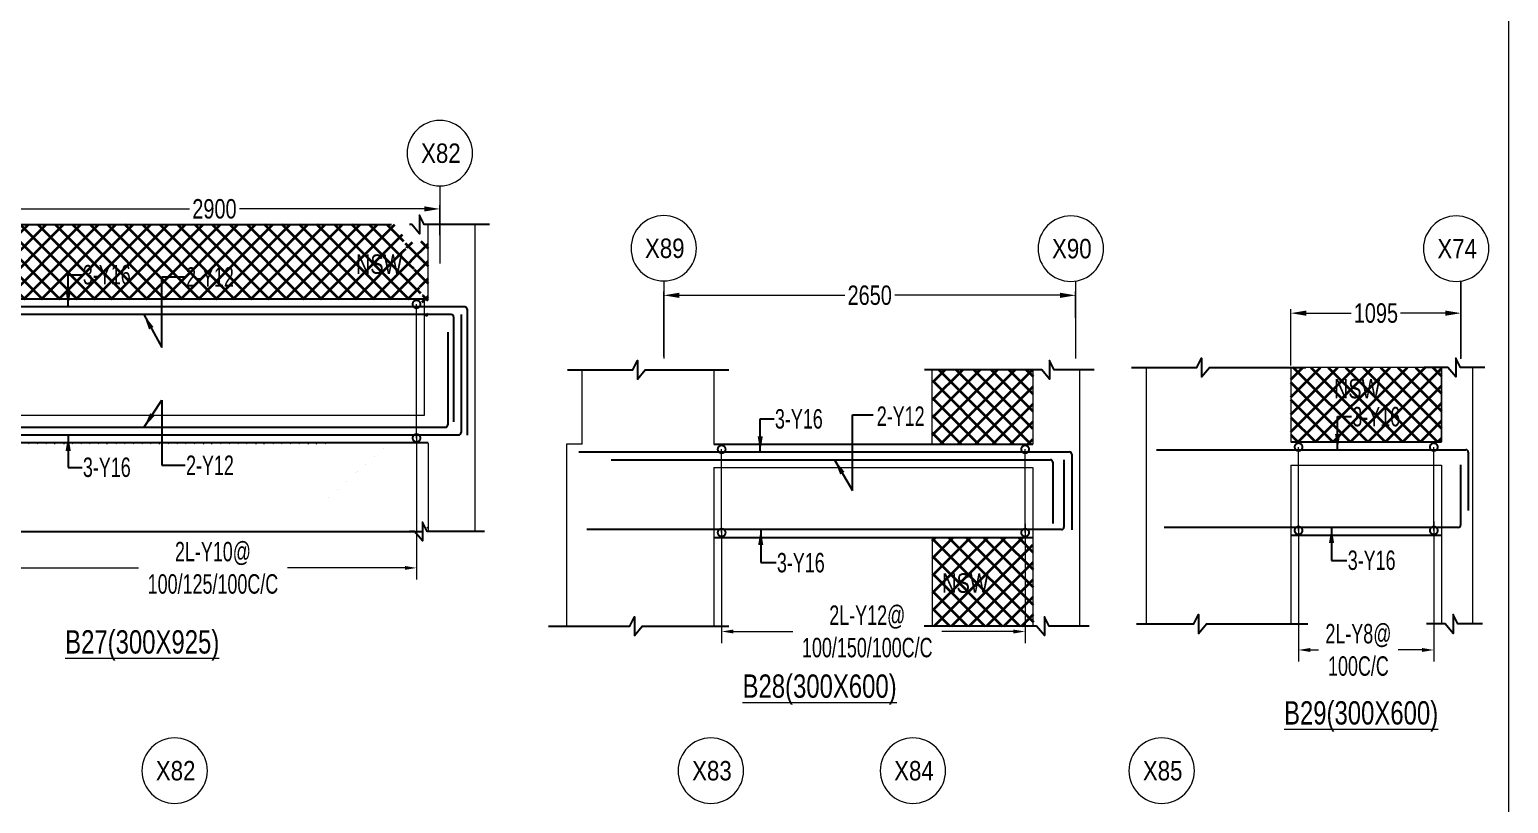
# Model space of a CAD drawing. Header units: millimetres. Extents: x -2697 to 288508, y -1308 to 60928.
# Drawn here: x 22850 to 32364, y 12507 to 17486 of the extents above; entities that cross this region are included whole.
import ezdxf
from ezdxf.enums import TextEntityAlignment as Align

# ---------------------------------------------------------------- set-up
doc = ezdxf.new("R2010")
doc.units = ezdxf.units.MM
doc.header["$LTSCALE"] = 100
for name, pattern in [('ACAD_ISO04W100', [30, 24, -3, 0, -3]), ('CONTINOUS', [0]), ('CONTINU', [0]), ('Grid Line', [22.225, 12.7, -3.175, 3.175, -3.175]), ('HIDDEN', [0.375, 0.25, -0.125])]:
    doc.linetypes.add(name, pattern=pattern)
doc.layers.get('Defpoints').update_dxf_attribs({"color": 1, "lineweight": 0})
for name, color, linetype in [('-S-ARROW', 253, 'Continuous'), ('-S-MISC', 8, 'Continuous'), ('-STR-BEAM', 7, 'CONTINU'), ('-STR-REINF', 3, 'Continuous'), ('-STR-TEXT', 6, 'Continuous')]:
    doc.layers.add(name, color=color, linetype=linetype)
for name, color, linetype, lineweight in [('-S-STIRUP', 11, 'Continuous', 9), ('-S-TEXT', 6, 'Continuous', 0), ('-STR-COLUMN', 5, 'HIDDEN', 13), ('-STR-RF-DIM', 252, 'CONTINOUS', 20), ('A-ANNO-GRID-LINE', 252, 'ACAD_ISO04W100', 20), ('A-ANNO-GRID-TEXT', 13, 'Continuous', 15), ('GRID DIM', 252, 'Continuous', 9), ('S-COL HATCH', 9, 'Continuous', 35), ('S-GRID-____-OTLN', 8, 'Continuous', 18), ('SEC TEXT', 9, 'Continuous', 18), ('SLAB LINE', 254, 'HIDDEN', 20)]:
    doc.layers.add(name, color=color, linetype=linetype, lineweight=lineweight)
doc.styles.add('BEAM-LS', font='romans.shx', dxfattribs={"width": 0.8})
doc.styles.add('Dim.s & Anno.(Misc.)', font='ARIALN.TTF')
doc.styles.add('SOBHA', font='swisscl.ttf', dxfattribs={"width": 0.9})
doc.styles.add('sobha.sed', font='swisscl.ttf')
doc.dimstyles.new('S-50', dxfattribs={"dimscale": 50, "dimtxt": 2.5, "dimasz": 2, "dimexe": 0.5, "dimexo": 0.25, "dimgap": 0.25, "dimtad": 0, "dimdec": 0, "dimrnd": 0.0005, "dimzin": 0, "dimdsep": 46, "dimtxsty": 'sobha.sed', "dimblk": 'OBLIQUE', "dimcen": 0.09, "dimclrd": 8, "dimclre": 8, "dimclrt": 6, "dimadec": 0, "dimazin": 0, "dimtfac": 1, "dimtdec": 0, "dimtofl": 0, "dimtmove": 2, "dimatfit": 3, "dimfxl": 0.18, "dimtolj": 1, "dimtzin": 0, "dimlwd": -1, "dimlwe": -1, "dimarcsym": 0})
doc.dimstyles.new('S-DIM50', dxfattribs={"dimscale": 50, "dimtxt": 2.5, "dimasz": 1.5, "dimexe": 1.5, "dimexo": 1, "dimgap": 0.5, "dimtad": 0, "dimdec": 0, "dimzin": 0, "dimdsep": 46, "dimtxsty": 'SOBHA', "dimcen": 0.09, "dimclrd": 256, "dimclre": 256, "dimclrt": 6, "dimadec": 5, "dimazin": 0, "dimtfac": 1, "dimtdec": 0, "dimtofl": 0, "dimtmove": 0, "dimatfit": 3, "dimfxl": 0.18, "dimtolj": 1, "dimtzin": 0, "dimlwd": -1, "dimlwe": -1, "dimarcsym": 0})
doc.dimstyles.new('STIRUP', dxfattribs={"dimscale": 50, "dimtxt": 2.5, "dimasz": 2.2, "dimexe": 0, "dimexo": 0, "dimgap": 0.5, "dimtad": 0, "dimdec": 0, "dimzin": 0, "dimdsep": 46, "dimtxsty": 'BEAM-LS', "dimblk": 'DOTSMALL', "dimcen": 0.09, "dimclrd": 256, "dimclre": 256, "dimclrt": 256, "dimadec": 5, "dimazin": 0, "dimtfac": 1, "dimtdec": 0, "dimtofl": 0, "dimtmove": 0, "dimatfit": 3, "dimldrblk": 'DOTSMALL', "dimfxl": 0, "dimfxlon": 1, "dimtolj": 1, "dimtzin": 0, "dimlwd": -1, "dimlwe": -1, "dimarcsym": 0})

# ---------------------------------------------------------------- blocks, each defined once
blk = doc.blocks.new('_Oblique')
at = {"color": 0, "linetype": 'ByBlock', "lineweight": -2}
blk.add_line((-0.5, -0.5), (0.5, 0.5), dxfattribs=at)
blk = doc.blocks.new('*D83')
at = {"layer": '-STR-RF-DIM', "transparency": 16777216}
for p, q in [((31014.1, 14274.9), (31014.1, 13419.4)), ((31884.2, 14320.1), (31884.2, 13419.4)), ((31089.1, 13494.4), (31143.3, 13494.4)), ((31809.2, 13494.4), (31655, 13494.4))]:
    blk.add_line(p, q, dxfattribs=at)
for points in [[(31089.1, 13506.9), (31089.1, 13481.9), (31014.1, 13494.4)], [(31809.2, 13506.9), (31809.2, 13481.9), (31884.2, 13494.4)]]:
    blk.add_solid(points, dxfattribs=at)
at = {"layer": 'Defpoints', "color": 0, "transparency": 16777216}
for p in [(31014.1, 14274.9, 0), (31884.2, 14320.1, 178586.6), (31014.1, 13494.4)]:
    blk.add_point(p, dxfattribs=at)
at = {"layer": '-STR-RF-DIM', "color": 6, "transparency": 16777216, "insert": (31399.1, 13494.4), "char_height": 125, "attachment_point": 5, "style": 'SOBHA'}
blk.add_mtext('\\A1;2L-Y8@\\P100C/C', dxfattribs=at)
blk = doc.blocks.new('_DotSmall')
at = {"color": 0, "linetype": 'ByBlock', "const_width": 0.5}
blk.add_lwpolyline([(-0.0625, 0, 1), (0.0625, 0, 1)], format="xyb", close=True, dxfattribs=at)
blk = doc.blocks.new('*D84')
at = {"layer": '-S-STIRUP', "ltscale": 100, "transparency": 16777216}
blk.add_line((31884.2, 14263.2), (31884.2, 14799.9), dxfattribs=at)
at = {"layer": 'Defpoints', "color": 0, "linetype": 'CONTINU', "ltscale": 100, "transparency": 16777216}
for p in [(31884.2, 14799.9), (31884.2, 14799.9), (31884.2, 14263.2)]:
    blk.add_point(p, dxfattribs=at)
at = {"layer": '-S-STIRUP', "linetype": 'CONTINU', "ltscale": 100, "transparency": 16777216, "xscale": 100, "yscale": 100, "zscale": 100}
for p, rotation in [((31884.2, 14799.9), 90), ((31884.2, 14263.2), 270)]:
    blk.add_blockref('_DotSmall', p, dxfattribs=dict(at, rotation=rotation))
blk = doc.blocks.new('*D85')
at = {"layer": '-S-STIRUP', "ltscale": 100, "transparency": 16777216}
blk.add_line((31014.1, 14263.2), (31014.1, 14799.9), dxfattribs=at)
at = {"layer": 'Defpoints', "color": 0, "linetype": 'CONTINU', "ltscale": 100, "transparency": 16777216}
for p in [(31014.1, 14799.9), (31014.1, 14799.9), (31014.1, 14263.2)]:
    blk.add_point(p, dxfattribs=at)
at = {"layer": '-S-STIRUP', "linetype": 'CONTINU', "ltscale": 100, "transparency": 16777216, "xscale": 100, "yscale": 100, "zscale": 100}
for p, rotation in [((31014.1, 14799.9), 90), ((31014.1, 14263.2), 270)]:
    blk.add_blockref('_DotSmall', p, dxfattribs=dict(at, rotation=rotation))
blk = doc.blocks.new('A-SYMB_Grid')
blk.add_circle((0, 0), 4.21)
at = {"style": 'Dim.s & Anno.(Misc.)'}
blk.add_attdef('GRID', text='', height=3, dxfattribs=at).set_placement((0, 0), align=Align.MIDDLE_CENTER)
blk = doc.blocks.new('*D74')
at = {"layer": 'Defpoints', "color": 0, "transparency": 16777216}
for p in [(32059.1, 15661.3), (32059.1, 15368, 0), (30964.1, 15312, 0)]:
    blk.add_point(p, dxfattribs=at)
at = {"layer": 'GRID DIM', "transparency": 16777216}
for p, q in [((30964.1, 15324.5), (30964.1, 15686.3)), ((31064.1, 15661.3), (31352.3, 15661.3)), ((31959.1, 15661.3), (31670.8, 15661.3)), ((32059.1, 15380.5), (32059.1, 15686.3))]:
    blk.add_line(p, q, dxfattribs=at)
for points in [[(31064.1, 15678), (31064.1, 15644.6), (30964.1, 15661.3)], [(31959.1, 15678), (31959.1, 15644.6), (32059.1, 15661.3)]]:
    blk.add_solid(points, dxfattribs=at)
at = {"layer": 'GRID DIM', "color": 13, "transparency": 16777216, "insert": (31511.6, 15661.3), "char_height": 125, "attachment_point": 5, "style": 'sobha.sed'}
blk.add_mtext('\\A1;1095', dxfattribs=at)
blk = doc.blocks.new('*D356')
at = {"layer": '-STR-RF-DIM', "transparency": 16777216}
for p, q in [((21864.3, 14914.9), (21864.3, 13947.5)), ((25339.3, 14869.7), (25339.3, 13947.5)), ((21939.3, 14022.5), (23550.5, 14022.5)), ((25264.3, 14022.5), (24508.9, 14022.5))]:
    blk.add_line(p, q, dxfattribs=at)
for points in [[(21939.3, 14035), (21939.3, 14010), (21864.3, 14022.5)], [(25264.3, 14035), (25264.3, 14010), (25339.3, 14022.5)]]:
    blk.add_solid(points, dxfattribs=at)
at = {"layer": 'Defpoints', "color": 0, "transparency": 16777216}
for p in [(21864.3, 14914.9, 178586.6), (25339.3, 14869.7, 0), (25339.3, 14022.5)]:
    blk.add_point(p, dxfattribs=at)
at = {"layer": '-STR-RF-DIM', "color": 6, "transparency": 16777216, "insert": (24029.7, 14022.5), "char_height": 125, "attachment_point": 5, "style": 'SOBHA'}
blk.add_mtext('\\A1;2L-Y10@\\P100/125/100C/C', dxfattribs=at)
blk = doc.blocks.new('*D358')
at = {"layer": '-S-STIRUP', "ltscale": 100, "transparency": 16777216}
blk.add_line((25339.3, 14857.9), (25339.3, 15719.2), dxfattribs=at)
at = {"layer": 'Defpoints', "color": 0, "linetype": 'CONTINU', "ltscale": 100, "transparency": 16777216}
for p in [(25339.3, 15719.2), (25339.3, 15719.2), (25339.3, 14857.9)]:
    blk.add_point(p, dxfattribs=at)
at = {"layer": '-S-STIRUP', "linetype": 'CONTINU', "ltscale": 100, "transparency": 16777216, "xscale": 100, "yscale": 100, "zscale": 100}
for p, rotation in [((25339.3, 15719.2), 90), ((25339.3, 14857.9), 270)]:
    blk.add_blockref('_DotSmall', p, dxfattribs=dict(at, rotation=rotation))
blk = doc.blocks.new('*D378')
at = {"layer": '-STR-RF-DIM', "transparency": 16777216}
for p, q in [((29255.1, 14306.2), (29255.1, 13538.2)), ((27302.5, 14261), (27302.5, 13538.2)), ((27377.5, 13613.2), (27760.1, 13613.2)), ((29180.1, 13613.2), (28718.5, 13613.2))]:
    blk.add_line(p, q, dxfattribs=at)
for points in [[(27377.5, 13625.7), (27377.5, 13600.7), (27302.5, 13613.2)], [(29180.1, 13625.7), (29180.1, 13600.7), (29255.1, 13613.2)]]:
    blk.add_solid(points, dxfattribs=at)
at = {"layer": 'Defpoints', "color": 0, "transparency": 16777216}
for p in [(29255.1, 14306.2, 178586.6), (27302.5, 14261, 0), (27302.5, 13613.2)]:
    blk.add_point(p, dxfattribs=at)
at = {"layer": '-STR-RF-DIM', "color": 6, "transparency": 16777216, "insert": (28239.3, 13613.2), "char_height": 125, "attachment_point": 5, "style": 'SOBHA'}
blk.add_mtext('\\A1;2L-Y12@\\P100/150/100C/C', dxfattribs=at)
blk = doc.blocks.new('*D379')
at = {"layer": '-S-STIRUP', "ltscale": 100, "transparency": 16777216}
blk.add_line((29255.1, 14249.3), (29255.1, 14785.5), dxfattribs=at)
at = {"layer": 'Defpoints', "color": 0, "linetype": 'CONTINU', "ltscale": 100, "transparency": 16777216}
for p in [(29255.1, 14785.5), (29255.1, 14785.5), (29255.1, 14249.3)]:
    blk.add_point(p, dxfattribs=at)
at = {"layer": '-S-STIRUP', "linetype": 'CONTINU', "ltscale": 100, "transparency": 16777216, "xscale": 100, "yscale": 100, "zscale": 100}
for p, rotation in [((29255.1, 14785.5), 90), ((29255.1, 14249.3), 270)]:
    blk.add_blockref('_DotSmall', p, dxfattribs=dict(at, rotation=rotation))
blk = doc.blocks.new('*D380')
at = {"layer": '-S-STIRUP', "ltscale": 100, "transparency": 16777216}
blk.add_line((27302.5, 14249.3), (27302.5, 14785.5), dxfattribs=at)
at = {"layer": 'Defpoints', "color": 0, "linetype": 'CONTINU', "ltscale": 100, "transparency": 16777216}
for p in [(27302.5, 14785.5), (27302.5, 14785.5), (27302.5, 14249.3)]:
    blk.add_point(p, dxfattribs=at)
at = {"layer": '-S-STIRUP', "linetype": 'CONTINU', "ltscale": 100, "transparency": 16777216, "xscale": 100, "yscale": 100, "zscale": 100}
for p, rotation in [((27302.5, 14785.5), 90), ((27302.5, 14249.3), 270)]:
    blk.add_blockref('_DotSmall', p, dxfattribs=dict(at, rotation=rotation))
blk = doc.blocks.new('*D231')
at = {"layer": 'Defpoints', "color": 0, "transparency": 16777216}
for p in [(25489.4, 16331.9), (22589.4, 16151), (25489.4, 16151)]:
    blk.add_point(p, dxfattribs=at)
at = {"layer": 'GRID DIM', "transparency": 16777216}
for p, q in [((22589.4, 16163.5), (22589.4, 16356.9)), ((22689.4, 16331.9), (23878.6, 16331.9)), ((25389.4, 16331.9), (24200.2, 16331.9)), ((25489.4, 16163.5), (25489.4, 16356.9))]:
    blk.add_line(p, q, dxfattribs=at)
for points in [[(22689.4, 16348.6), (22689.4, 16315.3), (22589.4, 16331.9)], [(25389.4, 16348.6), (25389.4, 16315.3), (25489.4, 16331.9)]]:
    blk.add_solid(points, dxfattribs=at)
at = {"layer": 'GRID DIM', "color": 13, "transparency": 16777216, "insert": (24039.4, 16331.9), "char_height": 125, "attachment_point": 5, "style": 'sobha.sed'}
blk.add_mtext('\\A1;2900', dxfattribs=at)
blk = doc.blocks.new('*D233')
at = {"layer": 'Defpoints', "color": 0, "transparency": 16777216}
for p in [(29579.9, 15776.1), (29579.9, 15618.8), (26929.9, 15369.3)]:
    blk.add_point(p, dxfattribs=at)
at = {"layer": 'GRID DIM', "transparency": 16777216}
for p, q in [((26929.9, 15381.8), (26929.9, 15801.1)), ((29579.9, 15631.3), (29579.9, 15801.1)), ((27029.9, 15776.1), (28094.1, 15776.1)), ((29479.9, 15776.1), (28415.7, 15776.1))]:
    blk.add_line(p, q, dxfattribs=at)
for points in [[(27029.9, 15792.8), (27029.9, 15759.4), (26929.9, 15776.1)], [(29479.9, 15792.8), (29479.9, 15759.4), (29579.9, 15776.1)]]:
    blk.add_solid(points, dxfattribs=at)
at = {"layer": 'GRID DIM', "color": 13, "transparency": 16777216, "insert": (28254.9, 15776.1), "char_height": 125, "attachment_point": 5, "style": 'sobha.sed'}
blk.add_mtext('\\A1;2650', dxfattribs=at)

msp = doc.modelspace()

# ---------------------------------------------------------------- hatches: boundary and pattern name
at = {"layer": 'S-COL HATCH'}
h = msp.add_hatch(dxfattribs=at)
h.set_pattern_fill('ANSI37', color=8, scale=25)
h.set_pattern_definition([(45, (-80624.48, -204653.52), (-56.1266, 56.1266), []), (135, (-80624.48, -204653.52), (-56.1266, -56.1266), [])])
h.paths.add_polyline_path([(22486.92, 16231.26), (21714.42, 16231.26), (21714.42, 15752.16), (22486.92, 15752.16)])
h.paths.add_polyline_path([(24763.7, 14824.95), (21814.42, 14824.95), (21814.42, 14827.66), (24763.7, 14827.66)])
edge = h.paths.add_edge_path()
edge.add_line((25414.38, 14824.95), (25163.62, 14824.95))
edge.add_arc((24146.9, 15541.8), 1244.03, 298.574663, 324.813726, ccw=False)
edge.add_line((24741.92, 14449.3), (24741.92, 14824.95))
edge.add_line((24741.92, 14824.95), (25414.38, 14824.95))
edge.add_line((25414.38, 14824.95), (25414.38, 14316.42))
edge.add_line((25414.38, 14316.42), (25407.96, 14256.76))
edge.add_line((25407.96, 14256.76), (25414.38, 14256.76))
edge.add_line((25414.38, 14256.76), (25414.38, 14824.95))
edge = h.paths.add_edge_path()
edge.add_line((25229.24, 16231.26), (22478.47, 16231.26))
edge.add_line((22478.47, 16231.26), (22495.38, 15752.16))
edge.add_line((22495.38, 15752.16), (25386.63, 15752.16))
edge.add_arc((40718.72, 21054.2), 16222.97, 197.294987, 199.076075, ccw=False)
edge = h.paths.add_edge_path()
edge.add_line((25414.38, 16124.26), (25358.03, 16124.26))
edge.add_line((25358.03, 16124.26), (25358.03, 16063.75))
edge.add_line((25358.03, 16063.75), (25308.18, 16124.26))
edge.add_line((25308.18, 16124.26), (25246.15, 16124.26))
edge.add_arc((24146.9, 15541.8), 1244.03, 4.765832, 27.917466, ccw=False)
edge.add_line((25386.63, 15645.16), (25414.38, 15645.16))
edge.add_line((25414.38, 15645.16), (25414.38, 16124.26))
edge = h.paths.add_edge_path(flags=17)
edge.add_line((25163.62, 14824.95), (24741.92, 14824.95))
edge.add_line((24741.92, 14824.95), (24741.92, 14449.3))
edge.add_arc((24146.9, 15541.8), 1244.03, 298.574663, 324.813726)
h = msp.add_hatch(dxfattribs=at)
h.set_pattern_fill('ANSI37', color=8, scale=25)
h.set_pattern_definition([(45, (-53673.315, -201371.66), (-56.1266, 56.1266), []), (135, (-53673.315, -201371.66), (-56.1266, -56.1266), [])])
h.paths.add_polyline_path([(28657.35, 14818.5), (29304.85, 14818.5), (29308.25, 15297.6), (28660.75, 15297.6)])
h = msp.add_hatch(dxfattribs=at)
h.set_pattern_fill('ANSI37', color=8, scale=25)
h.set_pattern_definition([(45, (-71757.025, -201311.71), (-56.1266, 56.1266), []), (135, (-71757.025, -201311.71), (-56.1266, -56.1266), [])])
h.paths.add_polyline_path([(31934.06, 15311.99), (30964.06, 15311.99), (30964.06, 14832.89), (31934.06, 14832.89)])
h.paths.add_polyline_path([(31934.39, 14230.18), (31934.06, 14230.18), (31934.21, 13661.99), (31934.39, 13661.99)])
h = msp.add_hatch(dxfattribs=at)
h.set_pattern_fill('ANSI37', color=8, scale=25)
h.set_pattern_definition([(45, (-53673.315, -201153.66), (-56.1266, 56.1266), []), (135, (-53673.315, -201153.66), (-56.1266, -56.1266), [])])
h.paths.add_polyline_path([(28657.35, 14216.29), (29304.85, 14216.29), (29308.25, 13648.1), (28660.75, 13648.1)])

# ---------------------------------------------------------------- linework, layer by layer
at = {"layer": '-S-MISC', "linetype": 'ByBlock', "ltscale": 1000}
for points in [[(21520.61, 16231.26), (21667.31, 16231.26), (21707.95, 16290.92), (21707.95, 16170.75), (21757.8, 16231.26), (25177.75, 16231.26)], [(32212.25, 15311.99), (32055.78, 15311.99), (32024.91, 15371.65), (32024.91, 15251.48), (31975.06, 15311.99), (31822.6, 15311.99)], [(21551.85, 14256.76), (21709.92, 14256.76), (21740.79, 14316.42), (21740.79, 14196.25), (21790.64, 14256.76), (25377.08, 14256.76)], [(32196.63, 13661.99), (32038.56, 13661.99), (32007.69, 13721.65), (32007.69, 13601.48), (31957.84, 13661.99), (31838.21, 13661.99)]]:
    msp.add_lwpolyline(points, dxfattribs=at)
at = {"layer": '-S-MISC', "linetype": 'ByBlock', "ltscale": 1000, "elevation": 0}
for points in [[(25808.23, 16231.26), (25388.9, 16231.26), (25358.03, 16290.92), (25358.03, 16170.75), (25308.18, 16231.26), (25293.46, 16231.26)], [(26311.04, 15297.6), (26730.37, 15297.6), (26761.24, 15357.26), (26761.24, 15237.09), (26811.09, 15297.6), (27348.33, 15297.6)], [(29698.75, 15297.6), (29442.28, 15297.6), (29411.41, 15357.26), (29411.41, 15237.09), (29361.56, 15297.6), (28607.44, 15297.6)], [(29940.25, 15311.99), (30359.58, 15311.99), (30390.45, 15371.65), (30390.45, 15251.48), (30440.3, 15311.99), (31059.9, 15311.99)], [(25776.99, 14256.76), (25407.96, 14256.76), (25377.09, 14316.42), (25377.09, 14196.25), (25327.24, 14256.76), (25293.46, 14256.76)], [(26187.84, 13648.1), (26711.31, 13648.1), (26742.17, 13707.76), (26742.17, 13587.59), (26792.03, 13648.1), (27348.33, 13648.1)], [(29667.51, 13648.1), (29409.44, 13648.1), (29378.57, 13707.76), (29378.57, 13587.59), (29328.72, 13648.1), (28605.35, 13648.1)], [(29971.49, 13661.99), (30340.52, 13661.99), (30371.38, 13721.65), (30371.38, 13601.48), (30421.24, 13661.99), (31074.16, 13661.99)]]:
    msp.add_lwpolyline(points, dxfattribs=at)
at = {"layer": '-STR-BEAM'}
for p, q in [((25389.3, 15752.16), (21714.42, 15752.16)), ((25414.38, 14827.66), (21814.42, 14827.66, 0)), ((27252.49, 14818.5, 0), (29304.94, 14818.5, 0)), ((30964.06, 14832.89), (31934.06, 14832.89, 0)), ((27252.49, 14219, 0), (29304.94, 14219, 0)), ((30964.06, 14232.89), (31934.06, 14232.89, 0))]:
    msp.add_line(p, q, dxfattribs=at)
at = {"layer": '-STR-COLUMN', "linetype": 'Continuous', "ltscale": 10}
for p, q in [((25414.38, 15752.16), (25414.38, 16231.26)), ((25714.42, 16231.26), (25714.42, 14256.76)), ((25389.3, 15752.16), (25414.38, 15752.16)), ((26404.99, 14818.5, 0), (26404.99, 15297.6, 0)), ((27252.49, 15297.6, 0), (27252.49, 14818.5, 0)), ((28657.35, 14818.5, 0), (28657.35, 15297.6, 0)), ((29304.94, 15297.6, 0), (29304.94, 14818.5, 0)), ((29604.94, 15297.6, 0), (29604.94, 13648.1, 0)), ((30034.06, 15311.99, 0), (30034.06, 13661.99, 0)), ((30964.06, 15311.99), (30964.06, 14832.89)), ((31934.06, 15311.99), (31934.06, 14832.89)), ((32134.06, 15311.99, 0), (32134.06, 13661.99, 0)), ((25414.38, 14824.95), (25414.38, 14824.95)), ((25414.38, 14824.95), (25414.38, 14256.76)), ((26404.99, 14818.5, 0), (26305.24, 14818.5, 0)), ((26305.24, 14818.5, 0), (26305.24, 13648.1, 0)), ((27252.49, 14219, 0), (27252.49, 13648.1, 0)), ((28657.35, 14216.29, 0), (28657.35, 13648.1, 0)), ((29304.94, 14219, 0), (29304.94, 13648.1, 0)), ((30964.06, 14232.89), (30964.06, 13661.99)), ((31934.06, 14232.89), (31934.06, 13661.99))]:
    msp.add_line(p, q, dxfattribs=at)
at = {"layer": '-STR-REINF', "ltscale": 10}
for p, q in [((25649.42, 15702.16, 0), (21661.42, 15702.16)), ((25562.65, 15652.16, 0), (21759.7, 15652.16, 0)), ((25577.65, 15637.16, 0), (25577.65, 14962.48, 0)), ((25625.92, 15652.16), (25625.92, 14892.66)), ((25664.42, 15687.16), (25664.42, 14877)), ((25540.92, 15539.48, 0), (25540.92, 14942.66, 0)), ((21711.42, 14877.66), (25610.92, 14877.66)), ((21796.42, 14927.66, 0), (25525.92, 14927.66, 0)), ((26384.43, 14768.5, 0), (29539.94, 14768.5, 0)), ((29554.94, 14753.5, 0), (29554.94, 14268.34, 0)), ((30099.06, 14782.89, 0), (32091.06, 14782.89)), ((32106.06, 14767.89, 0), (32106.06, 14392.29, 0)), ((26591, 14718.5, 0), (29418.21, 14718.5, 0)), ((29433.21, 14703.5, 0), (29433.21, 14308.16, 0)), ((29504.94, 14718.5, 0), (29504.94, 14284, 0)), ((32056.06, 14685.18), (32056.06, 14297.89)), ((32041.06, 14282.89), (30149.06, 14282.89, 0)), ((29489.94, 14269, 0), (26434.43, 14269, 0))]:
    msp.add_line(p, q, dxfattribs=at)
for centre, start, end in [((25649.42, 15687.16), 0, 90), ((25562.65, 15637.16, 0), 0, 90), ((25525.92, 14942.66, 0), 270, 0), ((25610.92, 14892.66), 270, 0), ((29539.94, 14753.5, 0), 0, 90), ((32091.06, 14767.89), 0, 90), ((29418.21, 14703.5, 0), 0, 90), ((29489.94, 14284, 0), 270, 0), ((32041.06, 14297.89), 270, 0)]:
    msp.add_arc(centre, 15, start, end, dxfattribs=at)
at = {"layer": 'A-ANNO-GRID-LINE', "ltscale": 40}
for p, q in [((25489.41, 16479.97), (25489.41, 15981.14)), ((26929.88, 15868.18, 0), (26929.88, 15369.34, 0)), ((29579.88, 15868.18, 0), (29579.88, 15369.34, 0)), ((32059.09, 15868.18, 0), (32059.09, 15369.34, 0))]:
    msp.add_line(p, q, dxfattribs=at)
at = {"layer": 'Defpoints', "color": 8}
msp.add_lwpolyline([(-2696.85, 31070.56), (32364.23, 31070.56), (32364.23, 3901.12), (-2696.85, 3901.12)], close=True, dxfattribs=at)
at = {"layer": 'Defpoints', "color": 1}
msp.add_lwpolyline([(-2696.85, 31070.56), (32364.23, 31070.56), (32364.23, 3901.12), (-2696.85, 3901.12)], close=True, dxfattribs=at)
at = {"layer": 'Defpoints', "color": 5}
msp.add_lwpolyline([(30964.06, 14832.89), (31934.06, 14832.89), (31934.06, 15311.99), (30964.06, 15311.99)], close=True, dxfattribs=at)
at = {"layer": 'S-GRID-____-OTLN', "linetype": 'Grid Line'}
msp.add_line((32059.09, 15367.96), (32059.09, 15868.18, 0), dxfattribs=at)
at = {"layer": 'SLAB LINE', "color": 9, "linetype": 'HIDDEN', "ltscale": 0.1}
for p, q in [((25389.3, 15752.16), (25389.3, 15002.66)), ((25389.3, 15002.66), (21814.42, 15002.66, 0)), ((27252.49, 14668.5, 0), (29304.94, 14668.5, 0)), ((27252.49, 14668.5, 0), (27252.49, 14219, 0)), ((29304.94, 14668.5, 0), (29304.94, 14219, 0)), ((30964.06, 14682.89), (31934.06, 14682.89, 0)), ((30964.06, 14682.89), (30964.06, 14232.89)), ((31934.06, 14682.89), (31934.06, 14232.89))]:
    msp.add_line(p, q, dxfattribs=at)

# ---------------------------------------------------------------- block references
at = {"layer": 'A-ANNO-GRID-TEXT'}
ref = msp.add_blockref('A-SYMB_Grid', (25489.41, 16690.6), dxfattribs=dict(at, xscale=-50, yscale=50, zscale=50))
ref.add_attrib('GRID', 'X82', dxfattribs={"layer": '0', "height": 125, "style": 'Dim.s & Anno.(Misc.)'}).set_placement((25496.06, 16690.6), align=Align.MIDDLE_CENTER)
ref = msp.add_blockref('A-SYMB_Grid', (26929.88, 16078.81, 0), dxfattribs=dict(at, xscale=-50, yscale=50, zscale=50))
ref.add_attrib('GRID', 'X89', dxfattribs={"layer": '0', "height": 125, "style": 'Dim.s & Anno.(Misc.)'}).set_placement((26936.53, 16078.81, 0), align=Align.MIDDLE_CENTER)
ref = msp.add_blockref('A-SYMB_Grid', (29548.66, 16076.48, 0), dxfattribs=dict(at, xscale=-50, yscale=50, zscale=50))
ref.add_attrib('GRID', 'X90', dxfattribs={"layer": '0', "height": 125, "style": 'Dim.s & Anno.(Misc.)'}).set_placement((29555.31, 16076.48, 0), align=Align.MIDDLE_CENTER)
ref = msp.add_blockref('A-SYMB_Grid', (32027.87, 16076.48, 0), dxfattribs=dict(at, xscale=-50, yscale=50, zscale=50))
ref.add_attrib('GRID', 'X74', dxfattribs={"layer": '0', "height": 125, "style": 'Dim.s & Anno.(Misc.)'}).set_placement((32034.52, 16076.48, 0), align=Align.MIDDLE_CENTER)
ref = msp.add_blockref('A-SYMB_Grid', (23783.1, 12717.83, 0), dxfattribs=dict(at, xscale=-50, yscale=50, zscale=50))
ref.add_attrib('GRID', 'X82', dxfattribs={"layer": '0', "height": 125, "style": 'Dim.s & Anno.(Misc.)'}).set_placement((23789.75, 12717.83, 0), align=Align.MIDDLE_CENTER)
ref = msp.add_blockref('A-SYMB_Grid', (27233.12, 12717.83, 0), dxfattribs=dict(at, xscale=-50, yscale=50, zscale=50))
ref.add_attrib('GRID', 'X83', dxfattribs={"layer": '0', "height": 125, "style": 'Dim.s & Anno.(Misc.)'}).set_placement((27239.77, 12717.83, 0), align=Align.MIDDLE_CENTER)
ref = msp.add_blockref('A-SYMB_Grid', (28533.1, 12717.83, 0), dxfattribs=dict(at, xscale=-50, yscale=50, zscale=50))
ref.add_attrib('GRID', 'X84', dxfattribs={"layer": '0', "height": 125, "style": 'Dim.s & Anno.(Misc.)'}).set_placement((28539.75, 12717.83, 0), align=Align.MIDDLE_CENTER)
ref = msp.add_blockref('A-SYMB_Grid', (30133.1, 12717.83, 0), dxfattribs=dict(at, xscale=-50, yscale=50, zscale=50))
ref.add_attrib('GRID', 'X85', dxfattribs={"layer": '0', "height": 125, "style": 'Dim.s & Anno.(Misc.)'}).set_placement((30139.75, 12717.83, 0), align=Align.MIDDLE_CENTER)

# ---------------------------------------------------------------- texts
at = {"layer": '-S-TEXT', "color": 6, "style": 'sobha.sed'}
for p in [(24949.69, 15914.25, 178586.59), (31241.39, 15113.59, 178586.59), (28721.21, 13862.42, 178586.59)]:
    msp.add_text('NSW', height=125, dxfattribs=at).set_placement(p)
at = {"layer": '-STR-TEXT', "color": 6, "char_height": 125, "style": 'SOBHA'}
for s, insert, attachment_point in [('\\A1;3-Y16', (23192.91, 15971.34, 0), 1), ('\\A1;2-Y12', (23856.7, 15831.72, 0), 7), ('\\A1;3-Y16', (27645.22, 15043.78, 0), 1), ('\\A1;2-Y12', (28300.47, 14936.26, 0), 7), ('\\A1;3-Y16', (31359.76, 15058.16, 0), 1), ('\\A1;2-Y12', (23856.7, 14745.38, 0), 1), ('\\A1;3-Y16', (23192.91, 14605.77, 0), 7), ('\\A1;3-Y16', (27657.89, 14118.73, 0), 1), ('\\A1;3-Y16', (31330.44, 14007.62, 0), 7)]:
    msp.add_mtext(s, dxfattribs=dict(at, insert=insert, attachment_point=attachment_point))
at = {"layer": 'SEC TEXT', "color": 1, "linetype": 'ByBlock', "style": 'sobha.sed'}
for s, rotation, p in [('%%UB27(300X925)', 359.989279, (23078.81, 13471.48, 0)), ('%%UB28(300X600)', 359.989279, (27436.93, 13187.01, 0)), ('%%UB29(300X600)', 0.010721, (30920.61, 13014.69, 0))]:
    msp.add_text(s, height=150, rotation=rotation, dxfattribs=at).set_placement(p)

# ---------------------------------------------------------------- dimensions: what is measured, and where the dimension line sits
at = {"layer": '-S-STIRUP', "linetype": 'CONTINU', "ltscale": 100}
for base, p1, p2, picture, middle in [((25339.3, 15719.16), (25339.3, 14857.95), (25339.3, 15719.16), '*D358', (25339.3, 15288.55)), ((27302.49, 14785.5, 0), (27302.49, 14249.29, 0), (27302.49, 14785.5, 0), '*D380', (27302.49, 14517.4, 0)), ((29255.09, 14785.5, 178586.59), (29255.09, 14249.29, 178586.59), (29255.09, 14785.5, 178586.59), '*D379', (29255.09, 14517.4, 178586.59)), ((31014.06, 14799.89), (31014.06, 14263.18), (31014.06, 14799.89), '*D85', (31014.06, 14531.53)), ((31884.21, 14799.89, 178586.59), (31884.21, 14263.18, 178586.59), (31884.21, 14799.89, 178586.59), '*D84', (31884.21, 14531.53, 178586.59))]:
    dim = msp.add_linear_dim(base=base, p1=p1, p2=p2, angle=90, text=' ', dimstyle='STIRUP', override={"dimasz": 2}, dxfattribs=at)
    dim.commit()
    dim.dimension.update_dxf_attribs({"geometry": picture, "text_midpoint": middle})
at = {"layer": '-STR-RF-DIM'}
dim = msp.add_linear_dim(base=(25339.3, 14022.48, 0), p1=(21864.27, 14914.89, 178586.59), p2=(25339.3, 14869.66), text='2L-Y10@\\P100/125/100C/C', dimstyle='S-DIM50', override={"dimscale": 1, "dimtxt": 125, "dimasz": 75, "dimexe": 75, "dimexo": 0, "dimgap": 25, "dimsah": 1, "dimcen": 4.5, "dimfxl": 75}, dxfattribs=at)
dim.commit()
dim.dimension.update_dxf_attribs({"geometry": '*D356', "text_midpoint": (24029.67, 14022.48, 0), "dimtype": 160})
for base, p1, p2, text, picture, middle in [((27302.49, 13613.23, 0), (29255.09, 14306.23, 178586.59), (27302.49, 14261, 0), '2L-Y12@\\P100/150/100C/C', '*D378', (28239.33, 13613.23, 0)), ((31014.06, 13494.44, 0), (31884.21, 14320.12, 178586.59), (31014.06, 14274.89), '2L-Y8@\\P100C/C', '*D83', (31399.13, 13494.44, 0))]:
    dim = msp.add_linear_dim(base=base, p1=p1, p2=p2, angle=180, text=text, dimstyle='S-DIM50', override={"dimscale": 1, "dimtxt": 125, "dimasz": 75, "dimexe": 75, "dimexo": 0, "dimgap": 25, "dimsah": 1, "dimcen": 4.5, "dimfxl": 75}, dxfattribs=at)
    dim.commit()
    dim.dimension.update_dxf_attribs({"geometry": picture, "text_midpoint": middle, "dimtype": 160})
at = {"layer": 'GRID DIM'}
for base, p1, p2, picture, middle in [((25489.41, 16331.94), (22589.41, 16151.05), (25489.41, 16151.05), '*D231', (24039.41, 16331.94)), ((29579.88, 15776.09, 0), (26929.88, 15369.34, 0), (29579.88, 15618.76, 0), '*D233', (28254.88, 15776.09, 0)), ((32059.09, 15661.29, 0), (30964.06, 15311.99, 0), (32059.09, 15367.96), '*D74', (31511.57, 15661.29, 0))]:
    dim = msp.add_linear_dim(base=base, p1=p1, p2=p2, dimstyle='S-50', override={"dimsah": 1, "dimclrd": 256, "dimclre": 256, "dimclrt": 13, "dimtmove": 1}, dxfattribs=at)
    dim.commit()
    dim.dimension.update_dxf_attribs({"geometry": picture, "text_midpoint": middle})

# ---------------------------------------------------------------- leaders
at = {"layer": '-S-ARROW', "annotation_type": 0, "has_hookline": 1, "hookline_direction": 1}
for points, text_width in [([(23098.34, 15702.16, 0), (23098.34, 15908.84, 0), (23187.91, 15908.84, 0)], 318.41), ([(23584.81, 15652.16, 0), (23700.29, 15441.48, 0), (23700.29, 15894.22, 0), (23851.7, 15894.22, 0)], 317.74), ([(23584.81, 14924.95, 0), (23700.29, 15102.48, 0), (23700.29, 14682.88, 0), (23851.7, 14682.88, 0)], 317.74), ([(27550.65, 14768.5, 0), (27550.65, 14981.28, 0), (27640.22, 14981.28, 0)], 318.41), ([(28028.58, 14718.5, 0), (28144.06, 14519.71, 0), (28144.06, 15006.53, 0), (28276.42, 15006.53, 0)], 317.74), ([(31265.19, 14782.89, 0), (31265.19, 14995.66, 0), (31354.76, 14995.66, 0)], 318.41), ([(23098.34, 14874.95, 0), (23098.34, 14668.27, 0), (23187.91, 14668.27, 0)], 318.41), ([(31226.4, 14282.89, 0), (31226.4, 14070.12, 0), (31325.44, 14070.12, 0)], 318.41)]:
    msp.add_leader(points, dimstyle='S-50', override={"dimasz": 2, "dimgap": 0.1, "dimtad": 0}, dxfattribs=dict(at, text_width=text_width))
at = {"layer": '-S-ARROW'}
msp.add_leader([(27553.85, 14269, 0), (27553.85, 14056.23, 0), (27652.89, 14056.23, 0)], dimstyle='S-50', override={"dimasz": 2, "dimgap": 0.1, "dimtad": 0}, dxfattribs=at)

doc.saveas('drawing.dxf')
